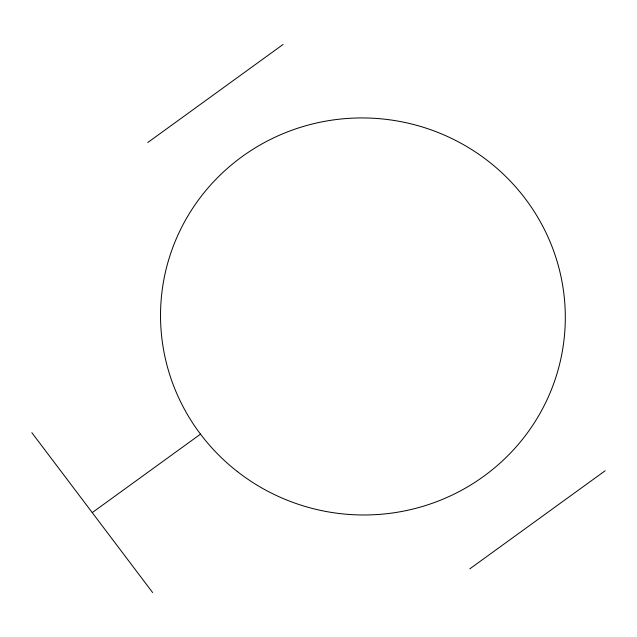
<?xml version="1.0" encoding="UTF-8"?>
<svg xmlns="http://www.w3.org/2000/svg" width="637" height="637" viewBox="0 0 637 637"><rect width="100%" height="100%" fill="white"/><g stroke="black" fill="none" stroke-linecap="round" stroke-linejoin="round"><path stroke-width="0.96" d="M147.744 142.537L283.083 44.455M92.238 512.61L200.512 434.147M469.811 568.841L605.15 470.767M31.85 432.682L152.625 592.545M237.298 471.515A202.447 198.457 7 0 0 563.156 346.273A202.447 198.457 7 0 0 288.29 131.58A202.447 198.457 7 0 0 237.298 471.515"/></g></svg>
